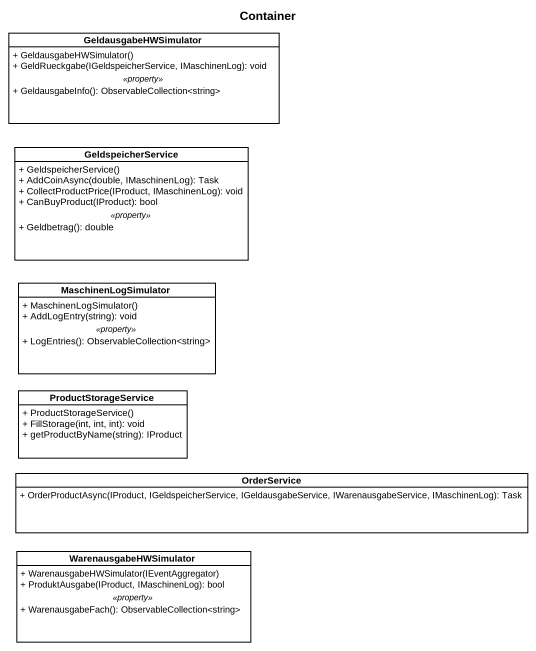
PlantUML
@startuml
title Container
hide circle
hide empty members
skinparam classAttributeIconSize 0
class GeldausgabeHWSimulator {
  + GeldausgabeHWSimulator()
  + GeldRueckgabe(IGeldspeicherService, IMaschinenLog): void
  .. <<property>> ..
  + GeldausgabeInfo(): ObservableCollection<string>
}
class GeldspeicherService {
  + GeldspeicherService()
  + AddCoinAsync(double, IMaschinenLog): Task
  + CollectProductPrice(IProduct, IMaschinenLog): void
  + CanBuyProduct(IProduct): bool
  .. <<property>> ..
  + Geldbetrag(): double
}
class MaschinenLogSimulator {
  + MaschinenLogSimulator()
  + AddLogEntry(string): void
  .. <<property>> ..
  + LogEntries(): ObservableCollection<string>
}
class ProductStorageService {
  + ProductStorageService()
  + FillStorage(int, int, int): void
  + getProductByName(string): IProduct
}
class OrderService {
  + OrderProductAsync(IProduct, IGeldspeicherService, IGeldausgabeService, IWarenausgabeService, IMaschinenLog): Task
}
class WarenausgabeHWSimulator {
  + WarenausgabeHWSimulator(IEventAggregator)
  + ProduktAusgabe(IProduct, IMaschinenLog): bool
  .. <<property>> ..
  + WarenausgabeFach(): ObservableCollection<string>
}
@enduml
